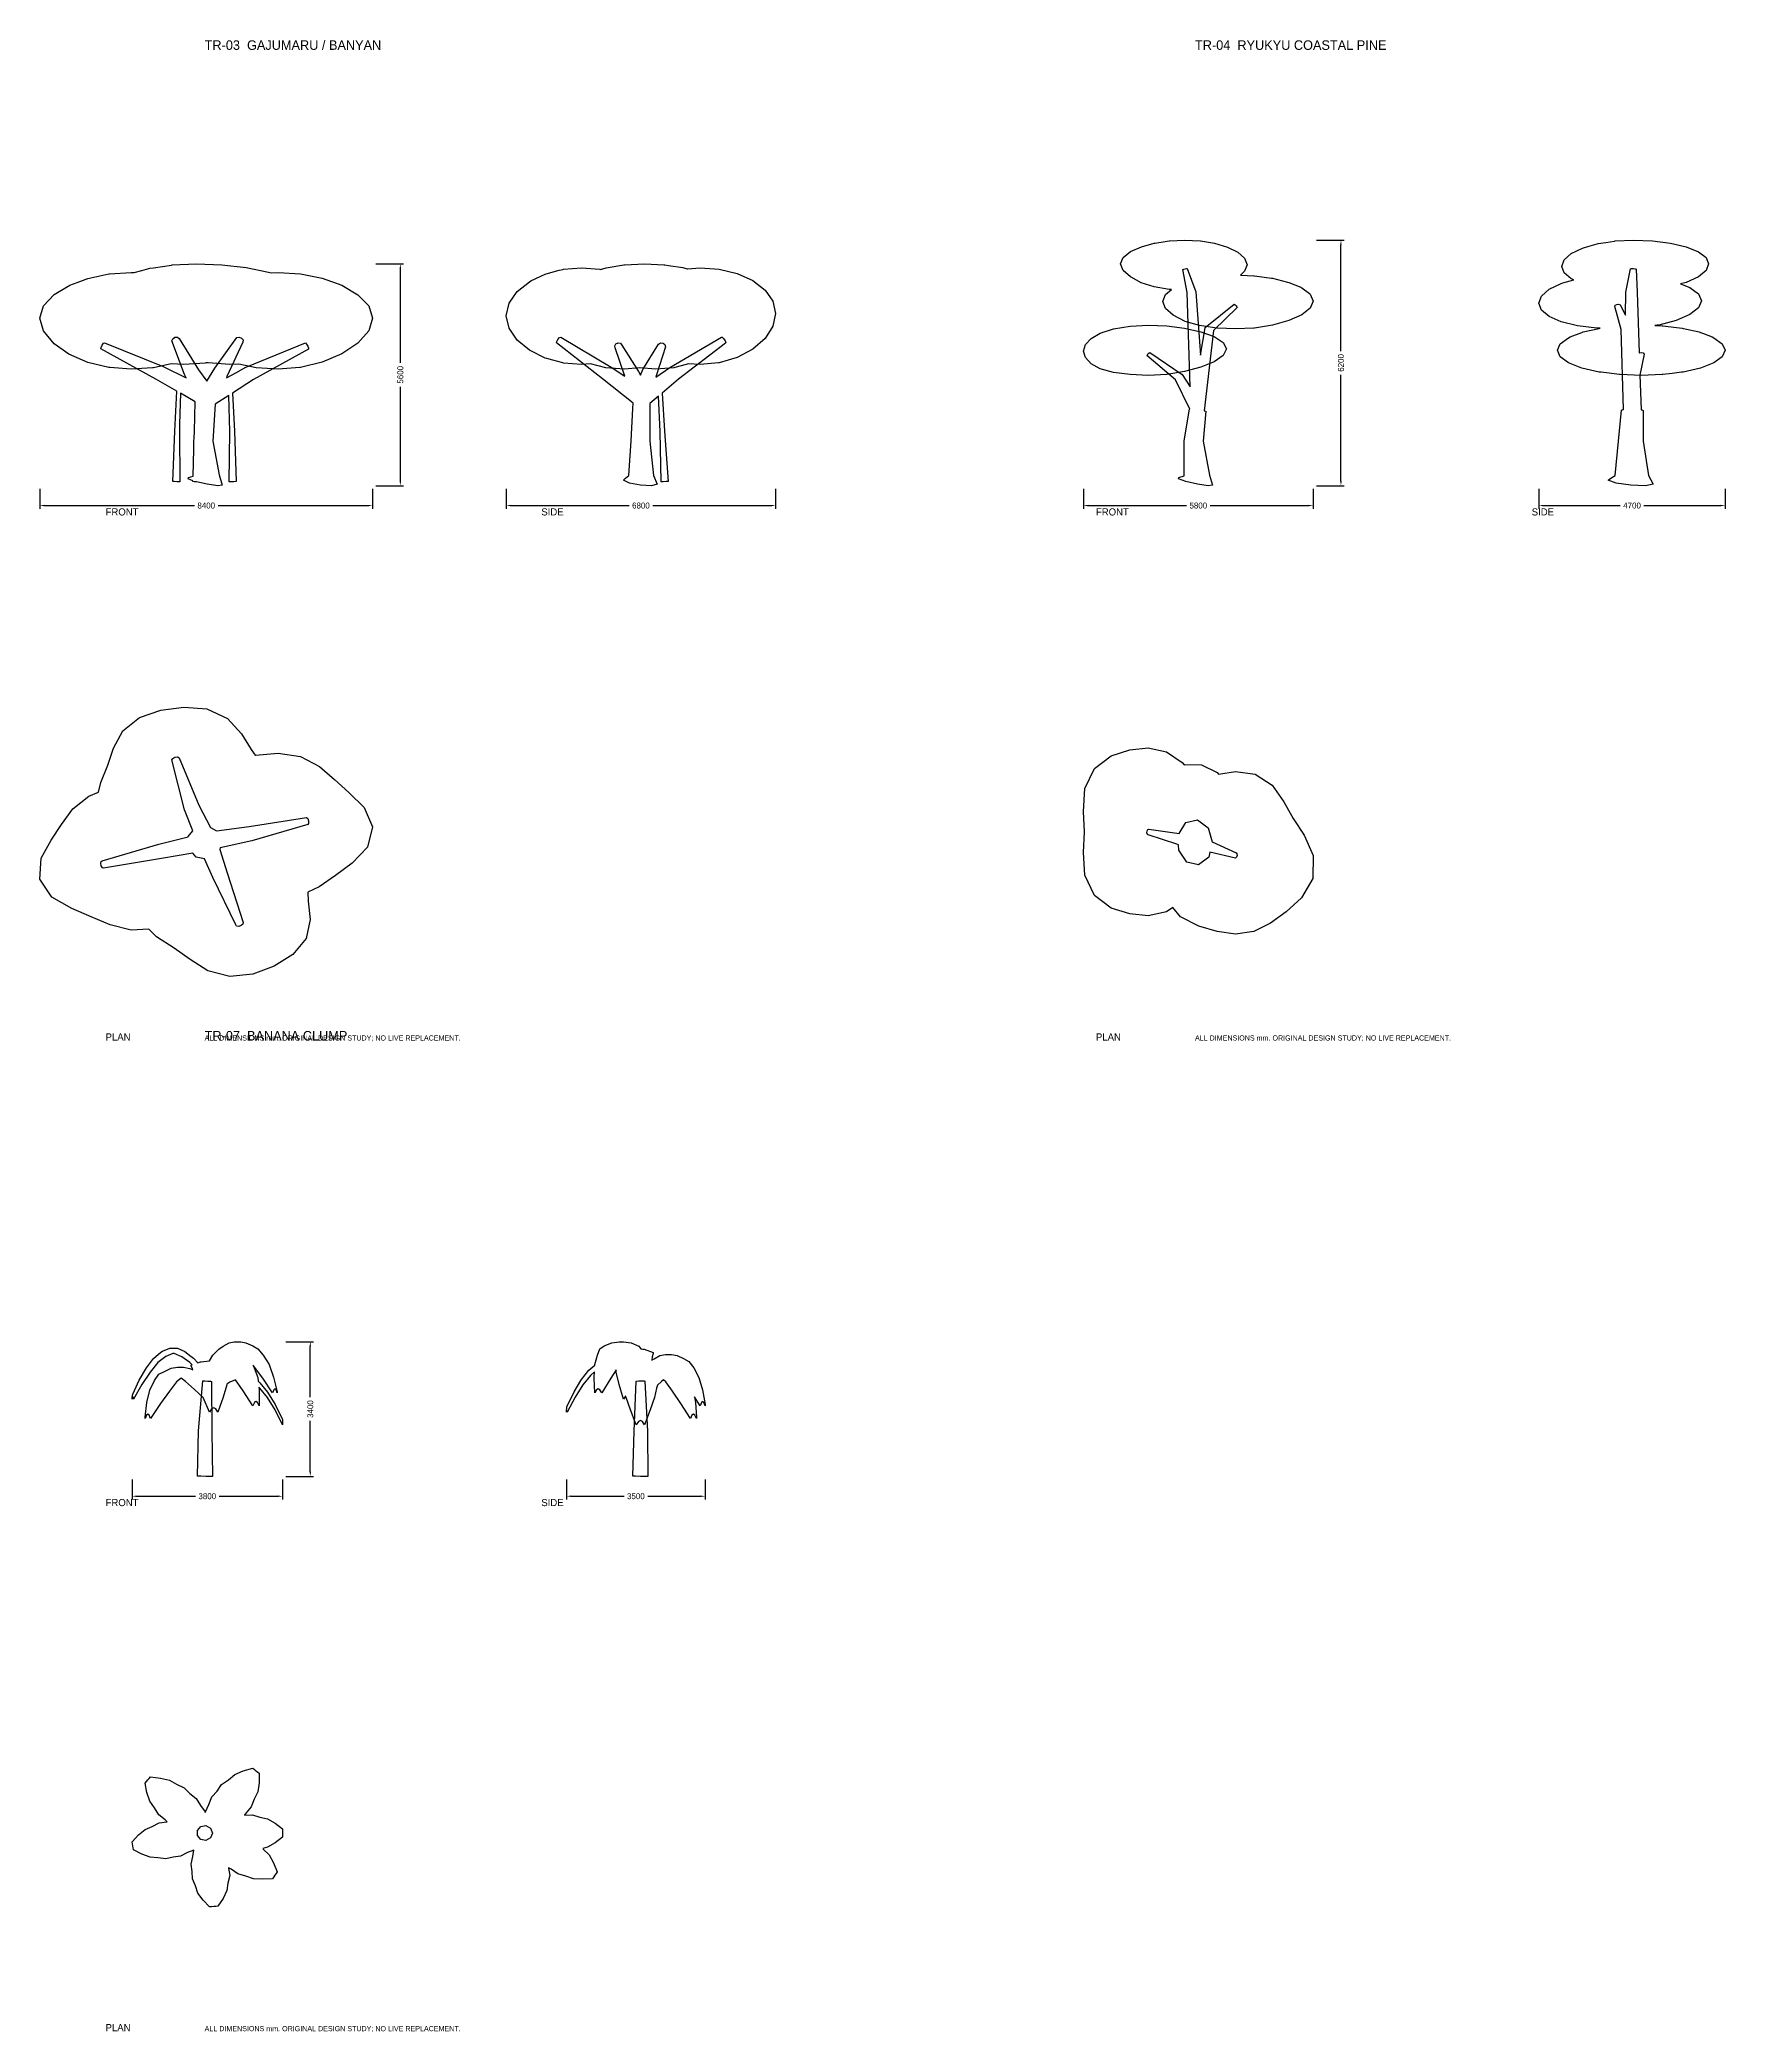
# Model space of a CAD drawing. Header units: millimetres. Extents: x -2783 to 88383, y -39024 to 11253.
# Drawn here: x 45840 to 88383, y -39024 to 11253 of the extents above; entities that cross this region are included whole.
import ezdxf

# ---------------------------------------------------------------- set-up
doc = ezdxf.new("R2010")
doc.units = ezdxf.units.MM
for name, color, linetype in [('BARK', 32, 'Continuous'), ('CROWN', 3, 'Continuous'), ('DIMS', 8, 'Continuous'), ('TEXT', 7, 'Continuous')]:
    doc.layers.add(name, color=color, linetype=linetype)
doc.dimstyles.get("Standard").update_dxf_attribs({"dimtxt": 2.5, "dimasz": 2.5, "dimexe": 1.25, "dimexo": 0.625, "dimtad": 1, "dimcen": 2.5, "dimazin": 3, "dimtfac": 1, "dimtmove": 0, "dimatfit": 3})

# ---------------------------------------------------------------- blocks, each defined once
blk = doc.blocks.new('_CLOSEDFILLED')
at = {"color": 0, "linetype": 'BYBLOCK'}
blk.add_solid([(-1, 0.16), (0, 0), (-1, -0.16)], dxfattribs=at)
blk = doc.blocks.new('*D7')
for p, q in [((45840, -80), (45840, -580)), ((45960, -500), (49740, -500)), ((50340, -500), (54120, -500)), ((54240, -80), (54240, -580))]:
    blk.add_line(p, q)
at = {"layer": 'Defpoints'}
for p in [(45840, 0), (54240, 0), (45840, -500)]:
    blk.add_point(p, dxfattribs=at)
at = {"layer": 'DIMS', "xscale": 120, "yscale": 120, "rotation": 180}
blk.add_blockref('_CLOSEDFILLED', (45840, -500), dxfattribs=at)
at = {"layer": 'DIMS', "xscale": 120, "yscale": 120}
blk.add_blockref('_CLOSEDFILLED', (54240, -500), dxfattribs=at)
at = {"layer": 'DIMS', "insert": (50040, -500), "char_height": 150, "attachment_point": 5}
blk.add_mtext('8400', dxfattribs=at)
blk = doc.blocks.new('*D8')
for p, q in [((54320, 5600), (55020, 5600)), ((54940, 3100), (54940, 5480)), ((54940, 120), (54940, 2500)), ((54320, 0), (55020, 0))]:
    blk.add_line(p, q)
at = {"layer": 'Defpoints'}
for p in [(54240, 5600), (54240, 0), (54940, 0)]:
    blk.add_point(p, dxfattribs=at)
at = {"layer": 'DIMS', "xscale": 120, "yscale": 120}
for p, rotation in [((54940, 5600), 90), ((54940, 0), 270)]:
    blk.add_blockref('_CLOSEDFILLED', p, dxfattribs=dict(at, rotation=rotation))
at = {"layer": 'DIMS', "insert": (54940, 2800), "char_height": 150, "attachment_point": 5, "rotation": 90}
blk.add_mtext('5600', dxfattribs=at)
blk = doc.blocks.new('*D9')
for p, q in [((57613, -80), (57613, -580)), ((57733, -500), (60713, -500)), ((61313, -500), (64293, -500)), ((64413, -80), (64413, -580))]:
    blk.add_line(p, q)
at = {"layer": 'Defpoints'}
for p in [(57613, 0), (64413, 0), (57613, -500)]:
    blk.add_point(p, dxfattribs=at)
at = {"layer": 'DIMS', "xscale": 120, "yscale": 120, "rotation": 180}
blk.add_blockref('_CLOSEDFILLED', (57613, -500), dxfattribs=at)
at = {"layer": 'DIMS', "xscale": 120, "yscale": 120}
blk.add_blockref('_CLOSEDFILLED', (64413, -500), dxfattribs=at)
at = {"layer": 'DIMS', "insert": (61013, -500), "char_height": 150, "attachment_point": 5}
blk.add_mtext('6800', dxfattribs=at)
blk = doc.blocks.new('*D10')
for p, q in [((72184, -80), (72184, -580)), ((72304, -500), (74784, -500)), ((75384, -500), (77864, -500)), ((77984, -80), (77984, -580))]:
    blk.add_line(p, q)
at = {"layer": 'Defpoints'}
for p in [(72184, 0), (77984, 0), (72184, -500)]:
    blk.add_point(p, dxfattribs=at)
at = {"layer": 'DIMS', "xscale": 120, "yscale": 120, "rotation": 180}
blk.add_blockref('_CLOSEDFILLED', (72184, -500), dxfattribs=at)
at = {"layer": 'DIMS', "xscale": 120, "yscale": 120}
blk.add_blockref('_CLOSEDFILLED', (77984, -500), dxfattribs=at)
at = {"layer": 'DIMS', "insert": (75084, -500), "char_height": 150, "attachment_point": 5}
blk.add_mtext('5800', dxfattribs=at)
blk = doc.blocks.new('*D11')
for p, q in [((78064, 6200), (78764, 6200)), ((78684, 3400), (78684, 6080)), ((78684, 120), (78684, 2800)), ((78064, 0), (78764, 0))]:
    blk.add_line(p, q)
at = {"layer": 'Defpoints'}
for p in [(77984, 6200), (77984, 0), (78684, 0)]:
    blk.add_point(p, dxfattribs=at)
at = {"layer": 'DIMS', "xscale": 120, "yscale": 120}
for p, rotation in [((78684, 6200), 90), ((78684, 0), 270)]:
    blk.add_blockref('_CLOSEDFILLED', p, dxfattribs=dict(at, rotation=rotation))
at = {"layer": 'DIMS', "insert": (78684, 3100), "char_height": 150, "attachment_point": 5, "rotation": 90}
blk.add_mtext('6200', dxfattribs=at)
blk = doc.blocks.new('*D12')
for p, q in [((83683, -80), (83683, -580)), ((83803, -500), (85733, -500)), ((86333, -500), (88263, -500)), ((88383, -80), (88383, -580))]:
    blk.add_line(p, q)
at = {"layer": 'Defpoints'}
for p in [(83683, 0), (88383, 0), (83683, -500)]:
    blk.add_point(p, dxfattribs=at)
at = {"layer": 'DIMS', "xscale": 120, "yscale": 120, "rotation": 180}
blk.add_blockref('_CLOSEDFILLED', (83683, -500), dxfattribs=at)
at = {"layer": 'DIMS', "xscale": 120, "yscale": 120}
blk.add_blockref('_CLOSEDFILLED', (88383, -500), dxfattribs=at)
at = {"layer": 'DIMS', "insert": (86033, -500), "char_height": 150, "attachment_point": 5}
blk.add_mtext('4700', dxfattribs=at)
blk = doc.blocks.new('*D19')
for p, q in [((48167, -25080), (48167, -25580)), ((51967, -25080), (51967, -25580)), ((48287, -25500), (49767, -25500)), ((50367, -25500), (51847, -25500))]:
    blk.add_line(p, q)
at = {"layer": 'Defpoints'}
for p in [(48167, -25000), (51967, -25000), (48167, -25500)]:
    blk.add_point(p, dxfattribs=at)
at = {"layer": 'DIMS', "xscale": 120, "yscale": 120, "rotation": 180}
blk.add_blockref('_CLOSEDFILLED', (48167, -25500), dxfattribs=at)
at = {"layer": 'DIMS', "xscale": 120, "yscale": 120}
blk.add_blockref('_CLOSEDFILLED', (51967, -25500), dxfattribs=at)
at = {"layer": 'DIMS', "insert": (50067, -25500), "char_height": 150, "attachment_point": 5}
blk.add_mtext('3800', dxfattribs=at)
blk = doc.blocks.new('*D20')
for p, q in [((52047, -21600), (52747, -21600)), ((52667, -23000), (52667, -21720)), ((52667, -24880), (52667, -23600)), ((52047, -25000), (52747, -25000))]:
    blk.add_line(p, q)
at = {"layer": 'Defpoints'}
for p in [(51967, -21600), (51967, -25000), (52667, -25000)]:
    blk.add_point(p, dxfattribs=at)
at = {"layer": 'DIMS', "xscale": 120, "yscale": 120}
for p, rotation in [((52667, -21600), 90), ((52667, -25000), 270)]:
    blk.add_blockref('_CLOSEDFILLED', p, dxfattribs=dict(at, rotation=rotation))
at = {"layer": 'DIMS', "insert": (52667, -23300), "char_height": 150, "attachment_point": 5, "rotation": 90}
blk.add_mtext('3400', dxfattribs=at)
blk = doc.blocks.new('*D21')
for p, q in [((59136, -25080), (59136, -25580)), ((62636, -25080), (62636, -25580)), ((59256, -25500), (60586, -25500)), ((61186, -25500), (62516, -25500))]:
    blk.add_line(p, q)
at = {"layer": 'Defpoints'}
for p in [(59136, -25000), (62636, -25000), (59136, -25500)]:
    blk.add_point(p, dxfattribs=at)
at = {"layer": 'DIMS', "xscale": 120, "yscale": 120, "rotation": 180}
blk.add_blockref('_CLOSEDFILLED', (59136, -25500), dxfattribs=at)
at = {"layer": 'DIMS', "xscale": 120, "yscale": 120}
blk.add_blockref('_CLOSEDFILLED', (62636, -25500), dxfattribs=at)
at = {"layer": 'DIMS', "insert": (60886, -25500), "char_height": 150, "attachment_point": 5}
blk.add_mtext('3500', dxfattribs=at)

msp = doc.modelspace()

# ---------------------------------------------------------------- linework, layer by layer
at = {"layer": 'BARK'}
for points in [[(74590, 206.5), (74727.9, 247.9), (74727.9, 1130), (74727.9, 1131), (74861.1, 1934.1), (74868.2, 1933.6), (74505, 2672.6), (73786, 3284.5), (73798.2, 3305.5), (73821.2, 3334.2), (73844.2, 3357.4), (73856.6, 3364), (74674, 2805.6), (74879.3, 2494.7), (74804.7, 4874.4), (74692.3, 5456.2), (74715.8, 5463.9), (74752.4, 5473.7), (74784.9, 5481), (74798.2, 5482.4), (75022.7, 4892.1), (75136.9, 3294.1), (75257.4, 3986.1), (75259.9, 3992.8), (75991.8, 4581.1), (76012.8, 4567.4), (76039.5, 4541.7), (76059.4, 4515.9), (76063.2, 4502.2), (75465.2, 3921), (75234.8, 1891.1), (75275.1, 1882.3), (75205, 1123.8), (75363.6, 270.9), (75440.6, 11.2), (75330, 0), (75065, 37), (74769.6, 104.8), (74582, 171.7), (74590, 206.5)], [(85799.1, 1926.9), (85817.4, 1927.8), (85758, 3940.4), (85598.7, 4527.8), (85607.2, 4555.2), (85644.6, 4576.2), (85693.5, 4581.1), (85730.9, 4567.4), (85865.1, 4306.5), (85876.4, 4885.2), (85994.6, 5473.7), (86019.5, 5481), (86066.2, 5482.4), (86112.9, 5477.2), (86137.8, 5467.9), (86163.3, 4884), (86213.8, 3352.9), (86218.5, 3357.4), (86264.8, 3364), (86311.1, 3351.1), (86335.7, 3324.7), (86232.2, 2792.8), (86260.8, 1926.2), (86261.3, 1917), (86261.1, 1916.7), (86261.2, 1915.8), (86280.3, 1913.8), (86313.3, 1895.8), (86312.9, 1125.3), (86443.7, 261.1), (86569.4, 37), (86371.7, 0), (86000, 11.2), (85628.3, 65.3), (85430.6, 137.1), (85499.3, 192.8), (85609.3, 261.1), (85687.1, 1128), (85766.1, 1910.7), (85799.1, 1926.9)], [(48764.1, 2693.1), (47377.5, 3451.3), (47387.1, 3492.4), (47414.3, 3549.4), (47446.2, 3595.7), (47468, 3609.6), (48951.3, 3006.4), (49530, 2726.3), (49489, 2805.4), (49171.8, 3659), (49193.1, 3711.6), (49248.5, 3746.3), (49312, 3746.7), (49353.9, 3712.7), (49848.2, 2927.3), (50052.5, 2637.8), (50253.3, 2967.7), (50815.6, 3737.8), (50872.5, 3750.9), (50934, 3727.6), (50971.4, 3678.9), (50967.1, 3627.5), (50562, 2754.3), (50548.2, 2722.2), (50790.1, 2852.6), (51043.1, 2989.4), (51064.1, 3000.4), (52546.3, 3607.5), (52574.6, 3575.3), (52605.9, 3520.2), (52625.6, 3468.1), (52624.5, 3443.3), (51235.3, 2678.9), (50699.3, 2333.8), (50750.3, 1376.5), (50797.8, 104.8), (50797.8, 104), (50735.3, 102.5), (50657.3, 101.6), (50622.6, 101.9), (50633.5, 1373.1), (50607.6, 2274.8), (50266.9, 2055.4), (50204.9, 1127.2), (50363.5, 271.6), (50440.4, 11.2), (50329.9, 0), (50065, 37.1), (49793.2, 99.6), (49739.2, 100.4), (49704.5, 103.6), (49705.2, 128.1), (49582.2, 172.2), (49590.1, 207.1), (49708.5, 242.6), (49728, 924.2), (49728, 1132.6), (49728, 1133.4), (49735.8, 1198), (49740.9, 1375.2), (49759.3, 2121.7), (49390.7, 2333.3), (49367.5, 1557.2), (49362, 1373.6), (49369.9, 102.5), (49369.9, 101.6), (49307.3, 101.9), (49229.3, 103.2), (49194.6, 104.5), (49245.1, 1376.3), (49300, 2385.4), (48764.1, 2693.1)], [(60765.3, 1130.8), (60810.3, 1949.5), (60813.9, 2081.4), (60040.1, 2701), (58881.1, 3602.9), (58888.1, 3641.2), (58918.9, 3694.5), (58959.1, 3737.8), (58989.9, 3750.9), (60259.5, 2996), (60603.6, 2768.1), (60361.9, 3477.5), (60350.9, 3532.4), (60382.5, 3584.6), (60441.8, 3609.6), (60501.1, 3595.7), (60532.7, 3549.4), (60953.7, 2887.4), (61003, 2786.9), (61060.4, 2937.2), (61460.4, 3575.3), (61508.8, 3607.5), (61572, 3601.8), (61620.4, 3560.9), (61631.4, 3503.8), (61403.8, 2797.7), (61390.5, 2737.1), (61742, 2982.9), (63043.9, 3746.3), (63063.3, 3746.7), (63099.7, 3712.7), (63136.2, 3660.3), (63155.5, 3613.9), (63148.8, 3595.2), (61961.8, 2688.1), (61546.2, 2336.5), (61611.6, 1377.4), (61697.9, 106.9), (61649.6, 104.6), (61572.1, 101.2), (61523.8, 99.3), (61495.6, 1371.8), (61456.6, 2260.7), (61235, 2073.3), (61234.7, 1128.5), (61332.8, 261.8), (61427.1, 37.1), (61278.7, 0), (61000, 11.2), (60721.3, 65.5), (60572.9, 137.4), (60624.5, 193.3), (60707, 261.8), (60765.3, 1130.8)], [(49582.2, -8851.7), (49701.6, -8706.9), (49489, -8181.6), (49171.8, -6919.6), (49194.4, -6880.9), (49250.5, -6851.2), (49313.7, -6844.5), (49354.6, -6863.8), (49852.4, -8064.7), (50151, -8621.1), (50301.5, -8705.4), (51127.6, -8596.2), (52571.4, -8368.6), (52603.1, -8400.2), (52624.5, -8459.6), (52625.6, -8519), (52605.9, -8550.6), (51188.2, -8961.7), (50392.4, -9140), (50380.3, -9175.5), (50567.7, -9767), (50971.4, -11023.3), (50967.1, -11061), (50923.2, -11098.8), (50860.2, -11118.9), (50807.6, -11111.9), (50789.9, -11081.1), (50204.5, -9883.7), (49996.8, -9411.3), (49996.8, -9411.3), (49789.9, -9375.5), (49700.3, -9273.7), (48910.4, -9410.4), (47449.9, -9649.1), (47418.4, -9638.1), (47389.8, -9589.7), (47377.5, -9526.6), (47387.1, -9478.3), (47414.3, -9467.3), (48842.7, -9046.3), (49582.3, -8857.3), (49582.2, -8851.7)], [(73821.2, -8806.2), (73798.2, -8797.6), (73786, -8759.9), (73790.3, -8710.6), (73809.2, -8672.8), (73833.7, -8664.3), (74598.2, -8776.2), (74769.6, -8499.3), (75065, -8430.6), (75330, -8628.3), (75435.1, -8981.6), (76039.5, -9260.6), (76059.4, -9285.1), (76063.2, -9331), (76049.1, -9376.9), (76023.7, -9401.3), (75378, -9243.3), (75345, -9371.7), (75088, -9569.4), (74789.8, -9500.7), (74590, -9197.8), (74587.2, -9060.7), (74538.6, -9046.2), (73821.2, -8806.2)], [(49845.8, -23847.9), (49955.5, -22589.2), (50005.2, -22591.1), (50081.5, -22594.8), (50148.5, -22598.6), (50175, -22600.7), (50185.3, -23858.7), (50195.7, -24999.1), (50149.9, -25000), (50034, -24999.5), (49902.1, -24997.7), (49816.1, -24995.6), (49816.1, -24994.2), (49845.8, -23847.9)], [(60891, -22597.1), (60904.1, -22593.1), (60962.1, -22590), (61037.9, -22589.2), (61095.9, -22591.1), (61109, -22594.8), (61178.6, -23854.1), (61188.3, -24999.5), (61122.9, -25000), (61000, -24999.1), (60877.1, -24997.2), (60811.7, -24995.2), (60841.6, -23854.1), (60891, -22597.1)], [(49816.1, -33934.6), (49902.1, -33834.4), (50034, -33811.7), (50149.9, -33877.1), (50195.7, -34000), (50149.9, -34122.9), (50034, -34188.3), (49902.2, -34165.6), (49816.1, -34065.4), (49816.1, -33934.6)]]:
    msp.add_lwpolyline(points, close=True, dxfattribs=at)
at = {"layer": 'CROWN'}
for points in [[(73649.9, 6030.6), (73970.1, 6118.6), (73970.4, 6118.7), (73987, 6123.2), (74246.2, 6163.3), (74345.2, 6179.4), (74357.6, 6180.6), (74743.8, 6200), (75128.9, 6179.2), (75141, 6177.4), (75493.7, 6118.1), (75818.7, 6020.4), (76080.8, 5892.1), (76253.6, 5741.4), (76314.2, 5578.1), (76253.6, 5413.1), (76146.1, 5316.6), (76488.4, 5301.2), (76503.8, 5300.1), (76933.3, 5239.7), (76958.6, 5235.6), (77337.9, 5140.4), (77364.8, 5132.2), (77670.6, 5008.1), (77692.6, 4995.8), (77892.8, 4850.1), (77908.4, 4834.8), (77984.1, 4659.4), (77908.4, 4481.3), (77692.6, 4312.9), (77364.8, 4166.4), (76958.6, 4052.8), (76503.8, 3980.9), (76485.6, 3979), (76025, 3956.3), (75565.9, 3977.1), (75548.8, 3978.2), (75113.7, 4042.7), (74755.7, 4146.1), (74450.7, 4303.7), (74258.4, 4469.9), (74191.8, 4647.2), (74258.4, 4823.4), (74407.7, 4950), (74360.2, 4952.6), (74345.2, 4954.4), (73970.4, 5020.4), (73644.2, 5124.8), (73390.4, 5259.7), (73372.4, 5273.4), (73186.7, 5432.3), (73121.1, 5598.6), (73186.7, 5760.5), (73372.4, 5907.5), (73649.9, 6030.6)], [(84470.7, 3755.3), (84767, 3868.1), (84802.1, 3880.4), (85205.7, 3968.9), (85228.9, 3973.9), (85139.7, 3977.4), (84654.2, 4039.9), (84246.2, 4140.5), (83938.8, 4274), (83747.8, 4432.9), (83683, 4607.5), (83747.8, 4786.4), (83938.8, 4956.9), (84246.2, 5106.2), (84287.1, 5118), (84561.9, 5196.3), (84496.3, 5225.1), (84319, 5372.2), (84258.4, 5534.2), (84319, 5700.4), (84496.3, 5859.2), (84778.4, 5998.4), (84808.1, 6008.2), (84917.1, 6039.1), (85149.2, 6107.1), (85174.5, 6112), (85367.2, 6141.5), (85588.1, 6176.3), (85603.4, 6177.6), (86066.2, 6200), (86547.5, 6180.5), (87002.6, 6123), (87399.5, 6030.1), (87706.5, 5906.7), (87899.5, 5759.6), (87965.2, 5597.6), (87899.5, 5431.4), (87706.5, 5272.6), (87399.5, 5133.4), (87259, 5094.9), (87493, 5004.3), (87712, 4845.4), (87787, 4670.8), (87712, 4491.9), (87493, 4321.4), (87148.1, 4172.1), (86706.2, 4055.7), (86666, 4049.8), (86664.4, 4049.5), (86606.2, 4041), (86795.6, 4033.9), (86813, 4032.2), (86876, 4024.4), (87295.2, 3975), (87323.9, 3968.9), (87333.7, 3966.6), (87727.5, 3880.4), (87762.6, 3868.1), (87836.7, 3839.2), (88058.9, 3755.3), (88099.2, 3736.8), (88310.8, 3583.9), (88383, 3419.7), (88310.8, 3255.6), (88099.2, 3102.7), (87762.6, 2971.4), (87323.9, 2870.6), (87280.4, 2864.4), (87045.7, 2836.1), (86813, 2807.3), (86793, 2805.6), (86264.8, 2785.6), (85736.5, 2805.6), (85716.5, 2807.3), (85249.2, 2864.4), (85205.7, 2870.6), (84767, 2971.4), (84430.4, 3102.7), (84218.7, 3255.6), (84146.6, 3419.7), (84218.7, 3583.9), (84430.4, 3736.8), (84470.7, 3755.3)], [(46199.9, 4823.9), (46556.9, 5037), (46575.7, 5049.1), (46596, 5060.3), (46784.7, 5130.2), (47047.6, 5232.2), (47581.8, 5346.2), (47599.9, 5347.7), (48145.7, 5384.8), (48221, 5379.1), (48410.4, 5431.5), (48590.5, 5484.6), (48618.8, 5489.2), (48710.3, 5502.6), (49161.7, 5570.5), (49181.9, 5571.7), (49795.1, 5600), (50434.6, 5576.2), (51049.5, 5505.7), (51610.6, 5391.9), (51677.1, 5370.2), (51858.4, 5384.8), (52423.3, 5347.5), (52966, 5237.1), (53460.6, 5058.9), (53868.9, 4821.7), (54142.8, 4538.6), (54239.8, 4226.5), (54142.8, 3905.7), (53868.9, 3599.1), (53460.6, 3329.8), (52966, 3119.5), (52423.3, 2985.6), (52402.6, 2983.4), (51858.4, 2939.6), (51298.9, 2977), (50863.4, 3072.2), (50635.3, 3057), (50090.6, 3101.3), (50070.5, 3103.1), (50059.6, 3105.8), (50034.5, 3099.9), (50013.1, 3096.4), (49471.4, 3057), (49159.2, 3078.8), (48706.2, 2978.3), (48686, 2976.8), (48145.7, 2939.6), (47603.1, 2981), (47581.8, 2984.3), (47047.6, 3114.6), (46575.7, 3320.1), (46201.8, 3584.5), (45934, 3908.4), (45839.8, 4229.4), (45934, 4541.3), (46199.9, 4823.9)], [(57886.4, 4898.8), (58198.7, 5149.4), (58235.6, 5171.3), (58488.1, 5290.3), (58592.3, 5341), (58619.1, 5352), (58953.4, 5438), (59040.1, 5461.2), (59055.4, 5464.2), (59516.1, 5502.2), (59976.2, 5463.2), (59990.9, 5459.8), (59993.3, 5459.2), (60135.5, 5501.1), (60585.7, 5572.8), (60601.9, 5574.9), (61099.3, 5600), (61597.2, 5575.7), (61613.6, 5573.9), (61711.6, 5558.3), (62067.2, 5504.1), (62094.8, 5497.3), (62176.6, 5473.2), (62184.9, 5470.9), (62511.8, 5502.2), (62989, 5464.9), (63441.4, 5354.6), (63838.6, 5176.5), (64148.7, 4939.5), (64345.5, 4656.5), (64412.9, 4344.4), (64345.5, 4023.6), (64148.7, 3716.9), (63838.6, 3447.5), (63441.4, 3237), (62989, 3103), (62972.1, 3100.9), (62511.8, 3057), (62216.9, 3080.2), (62025.8, 3028), (61865, 2982.6), (61847.6, 2979.2), (61389.1, 2939.6), (60973.2, 2973.9), (60598.1, 2939.6), (60124, 2977.9), (59744.5, 3076), (59516.1, 3057), (59057.8, 3096), (59040.1, 3099.4), (58793.4, 3167.7), (58634.1, 3210.9), (58592.3, 3223.4), (58198.7, 3420.4), (57886.4, 3676.3), (57683.5, 3973.1), (57612.9, 4290.2), (57683.5, 4605.9), (57886.4, 4898.8)], [(72184.1, 3395.1), (72233.2, 3560.8), (72381.4, 3718.3), (72609.9, 3850.7), (72943, 3960.2), (73359.4, 4029.9), (73821.3, 4053.8), (74287.8, 4034.6), (74736.6, 3977.6), (75146.5, 3885.5), (75485.7, 3762.9), (75713.6, 3616.4), (75794.3, 3454.6), (75713.6, 3288.2), (75485.7, 3128.8), (75146.5, 2988.8), (74736.6, 2879.3), (74287.8, 2809.6), (73821.3, 2785.6), (73359.4, 2804.9), (72943, 2861.9), (72609.9, 2953.9), (72379, 3076.5), (72233.2, 3232.6), (72184.1, 3395.1)], [(45876.5, -9401.9), (46125.3, -8944.1), (46390.8, -8545.2), (46672.9, -8156.5), (47073, -7830.8), (47323.6, -7735), (47383.7, -7488.2), (47559.7, -7055), (47699.1, -6622.9), (47931.3, -6185.8), (48352.1, -5848.8), (48893.1, -5663.1), (49471.4, -5587.1), (50059.2, -5633.1), (50576.2, -5870), (50927.1, -6257.2), (51173.7, -6657.1), (51278.8, -6797.9), (51283.5, -6796.7), (51858.4, -6752.2), (52421.1, -6835.2), (52902.5, -7081.7), (53276.8, -7411.5), (53640.8, -7740.7), (54023.9, -8120.2), (54239.8, -8610.9), (54110.5, -9121.2), (53726.7, -9523.1), (53302.6, -9832.2), (52888.7, -10120), (52602, -10254.3), (52616.8, -10483.9), (52662.6, -10943.3), (52559.9, -11423.6), (52227.3, -11830.2), (51754, -12122.4), (51218.1, -12323), (50635.3, -12387.1), (50078, -12242.8), (49630.5, -11955.7), (49233.9, -11669), (48787.6, -11386), (48590.5, -11189.8), (48145.7, -11213.9), (47614.1, -11079.4), (47138.8, -10876.6), (46643.6, -10672.1), (46142.7, -10379.8), (45839.8, -9924.4), (45876.5, -9401.9)], [(72220.8, -7644), (72463.3, -7131.5), (72881.9, -6813.7), (73351.4, -6664.3), (73821.3, -6617), (74279.9, -6714.1), (74675.5, -6987.9), (74722.8, -7039.7), (74743.8, -7034.8), (75164.7, -7040.2), (75558.5, -7232.6), (75589.2, -7277.4), (76025, -7213), (76518.6, -7281.8), (76945.4, -7557.8), (77242.8, -7976.5), (77480.3, -8396.4), (77755.9, -8815.1), (77984.1, -9331), (77971.4, -9911), (77691.1, -10400.9), (77302.1, -10751.4), (76909.4, -11034.7), (76487.3, -11250), (76025, -11317), (75563.6, -11245.9), (75100.5, -11112), (74633.7, -10878.4), (74444.3, -10645), (74441.9, -10644.3), (74279.9, -10756.4), (73821.3, -10853.4), (73351.4, -10806.1), (72881.9, -10656.8), (72463.3, -10338.9), (72220.8, -9826.4), (72184.1, -9253.3), (72207, -8735.2), (72184.1, -8217.2), (72220.8, -7644)], [(48530.1, -23456), (48494.5, -23535), (48494.5, -23506.4), (48544, -23132.1), (48617.4, -22819.8), (48736.1, -22580.5), (48844.9, -22421.6), (49004.5, -22342.7), (49157.7, -22266.8), (49313.7, -22240.5), (49463.4, -22246.1), (49623, -22272.4), (49701.1, -22311), (49690.9, -22290), (49690.1, -22280), (49657.6, -22219.8), (49657.6, -22191.2), (49682.7, -22182.7), (49622.7, -22125.8), (49427.1, -21980.2), (49229, -21899.5), (49193.2, -21898.4), (49018.4, -21969.8), (48820.2, -22128.7), (48624.6, -22368), (48417.3, -22680.3), (48203.9, -23054.6), (48196.1, -22987.6), (48167.2, -23054.6), (48167.2, -23026), (48176.4, -22947), (48185.5, -22920.7), (48230.6, -22830.9), (48351.1, -22572.8), (48528.9, -22260.5), (48712.5, -22021.2), (48894.9, -21862.3), (48936, -21836), (49123.7, -21760.1), (49311.3, -21765.7), (49498.9, -21846.4), (49534.8, -21872.7), (49626.3, -21945.2), (49686.5, -21991.9), (49718.5, -22018.2), (49824.2, -22135.3), (49893, -22112.2), (49915, -22106.7), (50125.7, -22082.6), (50207.5, -21937), (50354.1, -21791.5), (50464.8, -21712.5), (50619.7, -21631.9), (50746.6, -21605.5), (50917.8, -21600), (51041.7, -21626.3), (51215.8, -21702.1), (51342.6, -21781.1), (51481.4, -21940), (51628, -22179.3), (51738.7, -22491.6), (51830.3, -22865.8), (51830.3, -22894.4), (51802, -22815.5), (51773.7, -22789.2), (51745.4, -22815.5), (51717.1, -22894.4), (51466.4, -22520.2), (51234.7, -22207.8), (51219.2, -22188.9), (51253.1, -22260.3), (51340.2, -22499.5), (51350.9, -22598.2), (51395.6, -22635.4), (51586.1, -22874.7), (51776.6, -23187), (51967.2, -23561.3), (51967.2, -23587.6), (51967.2, -23589.9), (51967.2, -23616.2), (51967.2, -23666.5), (51967.2, -23695.1), (51776.6, -23320.8), (51586.1, -23008.5), (51395.6, -22769.3), (51366.9, -22745.3), (51374.1, -22811.8), (51380, -23186.1), (51380, -23214.7), (51338.2, -23135.8), (51296.3, -23109.5), (51254.5, -23135.8), (51212.6, -23214.7), (50971.6, -22840.4), (50779.6, -22558.8), (50633.4, -22620.7), (50561.5, -22675.6), (50560, -22688.2), (50464.3, -23000.6), (50333.4, -23374.8), (50280.9, -23295.9), (50228.4, -23269.6), (50175.8, -23295.9), (50123.3, -23374.8), (49963.1, -23009.8), (49740.9, -22803), (49515.1, -22606.1), (49403.9, -22516.5), (49293, -22609.1), (49112.4, -22848.4), (48886.6, -23160.7), (48636.9, -23535), (48601.3, -23456), (48565.7, -23429.7), (48530.1, -23456)], [(59330.7, -22866.7), (59499.6, -22582.4), (59500.5, -22580.7), (59516.1, -22554.4), (59701.6, -22315.2), (59846, -22191.4), (59846.6, -22179.3), (59915.2, -21940), (59971.8, -21781.1), (60087, -21705.2), (60277.5, -21626.3), (60467.9, -21600), (60574.3, -21605.5), (60769.2, -21631.9), (60964, -21710.8), (61013.2, -21780.9), (61060.1, -21786.4), (61097.7, -21792), (61325.1, -21870.9), (61325.1, -21899.5), (61299.4, -21980.2), (61292.3, -22068.3), (61348.4, -22031), (61488.9, -21952.1), (61629.4, -21925.8), (61786.7, -21920.3), (61924.1, -21946.6), (62084.6, -22022.4), (62225.1, -22101.3), (62346.5, -22260.3), (62476.6, -22499.5), (62566.9, -22811.8), (62636.2, -23186.1), (62636.2, -23214.7), (62604.8, -23135.8), (62573.5, -23109.5), (62542.1, -23135.8), (62510.8, -23214.7), (62364.4, -22991.5), (62388.1, -23132.1), (62415.3, -23506.4), (62415.3, -23535), (62377.3, -23456), (62339.3, -23429.7), (62301.3, -23456), (62263.3, -23535), (62022.6, -23160.7), (61807.5, -22848.4), (61640.5, -22609.1), (61585.2, -22559.6), (61531.9, -22606.1), (61428.1, -22701.1), (61402.8, -22769.3), (61358, -23008.5), (61247.8, -23320.8), (61103.1, -23695.1), (61051.5, -23616.2), (61000, -23589.9), (60948.5, -23616.2), (60896.9, -23695.1), (60752.2, -23320.8), (60642, -23008.5), (60634.9, -22970.5), (60625, -22975.6), (60574.2, -23054.6), (60464.1, -22680.3), (60388, -22368), (60385.2, -22310.4), (60251.3, -22520.2), (60022.7, -22894.4), (59979.3, -22815.5), (59935.8, -22789.2), (59892.3, -22815.5), (59848.8, -22894.4), (59833.1, -22520.2), (59833.1, -22491.6), (59838.6, -22364.2), (59736.8, -22449), (59547.4, -22688.2), (59352.3, -23000.6), (59154.2, -23374.8), (59152.2, -23340.1), (59136.2, -23374.8), (59136.2, -23346.2), (59140.7, -23267.3), (59145.2, -23241), (59330.7, -22866.7)], [(48176.4, -34273.6), (48167.2, -34222.8), (48329, -34047.8), (48497, -33906.9), (48676.6, -33830.4), (48853.7, -33739.8), (49043.2, -33717.7), (49054, -33715.2), (49001.7, -33663.2), (48844.9, -33537), (48736.1, -33359.5), (48617.4, -33192.5), (48544, -32977.4), (48494.5, -32736.7), (48530.1, -32698.7), (48565.7, -32660.7), (48601.3, -32622.7), (48636.9, -32584.7), (48886.6, -32611.9), (49112.4, -32664.6), (49293, -32765.5), (49483.4, -32855.9), (49625.8, -32997.5), (49782.6, -33123.7), (49891.4, -33301.2), (50010.1, -33468.1), (50015.5, -33484), (50018, -33467.5), (50105, -33282.9), (50180.5, -33089.6), (50312.5, -32938.6), (50427.4, -32774.9), (50598.8, -32653.5), (50758.7, -32523.4), (50971.6, -32433.1), (51212.6, -32363.8), (51254.5, -32395.2), (51296.3, -32426.5), (51338.2, -32457.9), (51380, -32489.2), (51374.1, -32734.7), (51340.2, -32959.1), (51253.1, -33143.6), (51177.6, -33336.9), (51045.6, -33487.9), (51003.4, -33548), (51014.5, -33548.6), (51205, -33538.2), (51395.6, -33597.2), (51586.1, -33642), (51776.6, -33752.2), (51967.2, -33896.9), (51967.2, -33948.5), (51967.2, -34000), (51967.2, -34051.5), (51967.2, -34103.1), (51776.6, -34247.8), (51586.1, -34358), (51464.9, -34386.5), (51481.4, -34405.1), (51628, -34549.3), (51738.7, -34748.7), (51830.3, -34977.3), (51802, -35020.7), (51773.7, -35064.2), (51745.4, -35107.7), (51717.1, -35151.2), (51466.4, -35166.9), (51234.7, -35153.4), (51038.9, -35084.8), (50835.3, -35028.2), (50669.8, -34913), (50604.9, -34877.1), (50605.2, -34887.9), (50632.5, -35072.5), (50589, -35263.2), (50560, -35452.6), (50464.3, -35647.7), (50333.4, -35845.8), (50280.9, -35850.3), (50228.4, -35854.8), (50175.8, -35859.3), (50123.3, -35863.8), (49959.1, -35691), (49830.1, -35515.1), (49767.8, -35333.6), (49690.9, -35153.3), (49684.9, -34966.9), (49657.6, -34782.3), (49701.2, -34591.7), (49726.3, -34427.7), (49570.7, -34493.9), (49393.6, -34584.5), (49204.1, -34606.6), (49018.4, -34649.4), (48820.2, -34623.6), (48624.6, -34612), (48417.3, -34535.9), (48203.9, -34425.8), (48194.7, -34375), (48185.5, -34324.3), (48176.4, -34273.6)]]:
    msp.add_lwpolyline(points, close=True, dxfattribs=at)

# ---------------------------------------------------------------- texts
at = {"layer": 'TEXT'}
for s, height, p in [('TR-03  GAJUMARU / BANYAN', 240, (50000, 11000)), ('TR-04  RYUKYU COASTAL PINE', 240, (75000, 11000)), ('FRONT', 180, (47500, -750)), ('SIDE', 180, (58500, -750)), ('FRONT', 180, (72500, -750)), ('SIDE', 180, (83500, -750)), ('PLAN', 180, (47500, -14000)), ('ALL DIMENSIONS mm. ORIGINAL DESIGN STUDY; NO LIVE REPLACEMENT.', 130, (50000, -14000)), ('TR-07  BANANA CLUMP', 240, (50000, -14000)), ('PLAN', 180, (72500, -14000)), ('ALL DIMENSIONS mm. ORIGINAL DESIGN STUDY; NO LIVE REPLACEMENT.', 130, (75000, -14000)), ('FRONT', 180, (47500, -25750)), ('SIDE', 180, (58500, -25750)), ('PLAN', 180, (47500, -39000)), ('ALL DIMENSIONS mm. ORIGINAL DESIGN STUDY; NO LIVE REPLACEMENT.', 130, (50000, -39000))]:
    msp.add_text(s, height=height, dxfattribs=at).set_placement(p)

# ---------------------------------------------------------------- dimensions: what is measured, and where the dimension line sits
at = {"layer": 'DIMS'}
for base, p1, p2, picture, middle in [((78684.1, 0), (77984.1, 0), (77984.1, 6200), '*D11', (78684.1, 3100)), ((54939.8, 0), (54239.8, 0), (54239.8, 5600), '*D8', (54939.8, 2800)), ((52667.2, -25000), (51967.2, -25000), (51967.2, -21600), '*D20', (52667.2, -23300))]:
    dim = msp.add_linear_dim(base=base, p1=p1, p2=p2, angle=90, dimstyle='Standard', override={"dimtxt": 150, "dimasz": 120, "dimexe": 80, "dimexo": 80, "dimdec": 0}, dxfattribs=at)
    dim.commit()
    dim.dimension.update_dxf_attribs({"geometry": picture, "text_midpoint": middle})
for base, p1, p2, picture, middle in [((45839.8, -500), (45839.8, 0), (54239.8, 0), '*D7', (50039.8, -500)), ((57612.9, -500), (57612.9, 0), (64412.9, 0), '*D9', (61012.9, -500)), ((72184.1, -500), (72184.1, 0), (77984.1, 0), '*D10', (75084.1, -500)), ((83683, -500), (83683, 0), (88383, 0), '*D12', (86033, -500)), ((48167.2, -25500), (48167.2, -25000), (51967.2, -25000), '*D19', (50067.2, -25500)), ((59136.2, -25500), (59136.2, -25000), (62636.2, -25000), '*D21', (60886.2, -25500))]:
    dim = msp.add_linear_dim(base=base, p1=p1, p2=p2, dimstyle='Standard', override={"dimtxt": 150, "dimasz": 120, "dimexe": 80, "dimexo": 80, "dimdec": 0}, dxfattribs=at)
    dim.commit()
    dim.dimension.update_dxf_attribs({"geometry": picture, "text_midpoint": middle})

doc.saveas('drawing.dxf')
